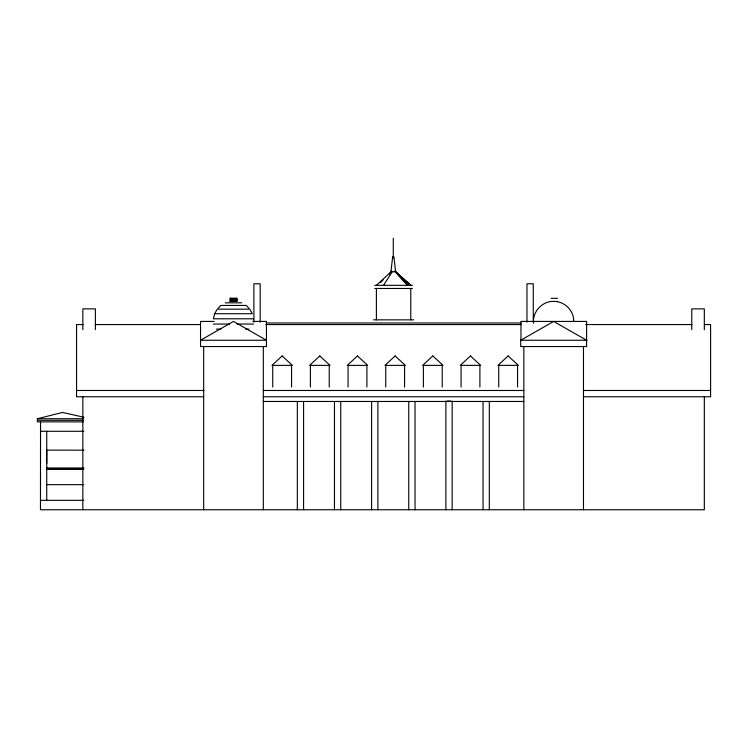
<?xml version="1.0" encoding="UTF-8"?>
<svg xmlns="http://www.w3.org/2000/svg" width="748" height="748" viewBox="0 0 748 748"><rect width="100%" height="100%" fill="white"/><g stroke="black" fill="none" stroke-linecap="round" stroke-linejoin="round"><path stroke-width="1.12" d="M214.676 313.721L252.328 313.721L249.776 309.167L217.219 309.167L214.676 313.721L213.348 318.798L253.647 318.798M533.605 318.798C534.829 309.953 542.188 302.659 551.024 301.453M383.546 285.334L392.326 271.599M389.521 273.992L391.821 271.384M218.126 308.232L220.828 305.446L246.167 305.446L248.869 308.232M391.728 271.206L376.394 285.334M520.963 340.256L520.963 321.425L586.619 321.425L586.619 346.539L520.702 346.539L520.702 340.256L553.66 321.425L586.619 340.256M83.262 421.872L37.4 421.872L37.4 418.73L62.514 412.447L83.926 417.225M374.748 285.334L412.41 285.334M374.748 288.466L412.41 288.466M230.178 301.453L236.826 301.453L236.826 298.321L230.178 298.321L230.206 301.453M551.126 298.321L557.512 298.321M550.809 301.453L557.512 301.453M225.251 302.818L241.754 302.818M373.495 319.854L413.663 319.854M214.18 321.425L200.539 321.425L200.539 346.539L266.456 346.539L266.456 321.425L252.824 321.425M266.307 322.996L520.851 322.996M213.348 324.052L229.617 324.052M236.948 324.052L253.647 324.052M83.561 324.567L76.558 324.567L76.558 396.758L203.68 396.758M95.239 324.567L200.333 324.567M265.718 324.567L521.44 324.567M585.656 324.567L691.919 324.567M704.766 324.567L710.6 324.567L710.6 396.758L583.477 396.758M216.34 329.129L220.791 329.129M245.606 329.129L248.953 329.129M520.702 340.256L586.881 340.256M76.558 390.484L203.877 390.484M263.315 390.484L523.909 390.484M583.477 390.484L710.6 390.484M263.315 396.758L523.843 396.758M447.351 401.012L450.483 401.012M263.315 401.47L523.843 401.47M37.4 418.73L83.262 418.73M37.4 420.301L83.262 420.301M40.467 431.287L83.795 431.287M83.748 467.977L46.741 467.977L46.741 500.337M83.748 468.949L46.741 469.024L83.748 469.024L46.741 468.949L46.769 450.118L83.86 450.184M46.741 484.648L83.748 484.648M40.467 500.337L83.748 500.337M557.316 301.734C566.554 303.211 574.099 312.019 573.707 321.425M394.963 271.141L410.764 285.334M395.711 271.889L410.605 285.334L395.028 271.215M393.57 257.078L393.607 257.92M704.326 329.69L704.326 308.868L691.769 308.868L691.769 329.69M704.326 396.758L704.326 509.753L40.467 509.753L40.542 421.872M583.477 346.539L583.477 509.753M533.605 321.425L533.605 323.183M533.259 322.201L533.259 283.763L526.975 283.763L526.975 322.201M523.843 346.539L523.843 509.753M517.56 365.37L517.56 387.053M498.729 365.37L498.729 387.053M489.314 401.47L489.314 509.753M483.04 401.47L483.04 509.753M479.898 365.37L479.898 387.053M461.067 365.37L461.067 387.053M452.166 401.012L452.166 509.753M445.892 401.012L445.892 509.753M442.227 365.37L442.227 387.053M423.396 365.37L423.396 387.053M415.028 401.47L415.028 509.753M410.764 288.466L410.764 319.854M408.754 401.47L408.754 509.753M404.565 365.37L404.565 387.053M393.28 238.247L393.28 257.078M385.734 365.37L385.734 387.053M377.89 401.47L377.89 509.753M376.394 288.466L376.394 319.854M371.606 401.47L371.606 509.753M366.903 365.37L366.903 387.053M348.063 365.37L348.063 387.053M340.742 401.47L340.742 509.753M334.468 401.47L334.468 509.753M329.232 365.37L329.232 387.053M310.401 365.37L310.401 387.053M303.585 401.47L303.585 509.753M297.339 401.47L297.339 509.753M291.57 365.37L291.57 387.053M272.74 365.37L272.74 387.053M263.315 346.539L263.315 509.753M260.182 322.201L260.182 283.763L253.899 283.763L253.899 322.201M236.789 298.321L236.789 301.453M236.63 298.321L236.63 301.453M236.228 298.321L236.228 301.453M235.639 298.321L235.639 301.453M234.9 298.321L234.9 301.453M234.068 298.321L234.068 301.453M233.198 298.321L233.198 301.453M232.348 298.321L232.348 301.453M231.581 298.321L231.581 301.453M230.936 298.321L230.936 301.453M230.468 298.321L230.468 301.453M230.365 298.321L230.365 301.453M203.68 346.539L203.68 509.753M95.389 329.69L95.389 308.868L82.841 308.868L82.841 329.69M82.841 396.758L82.841 509.753M46.741 431.287L46.722 463.508M392.625 257.078L390.933 271.73L395.617 271.73L393.925 257.078L392.625 257.078M391.728 271.384L389.446 273.992L391.765 271.384M382.967 279.836L380.582 282.192L382.976 279.836M282.155 355.954L271.954 365.37L292.356 365.37L282.155 355.954M319.817 355.954L309.616 365.37L330.018 365.37L319.817 355.954M357.479 355.954L347.278 365.37L367.689 365.37L357.479 355.954M395.15 355.954L384.949 365.37L405.351 365.37L395.15 355.954M432.812 355.954L422.611 365.37L443.012 365.37L432.812 355.954M470.483 355.954L460.282 365.37L480.684 365.37L470.483 355.954M508.144 355.954L497.944 365.37L518.345 365.37L508.144 355.954M233.498 321.425L200.539 340.256L266.456 340.256L233.498 321.425M407.632 285.334L394.86 271.29L407.632 285.334"/></g></svg>
